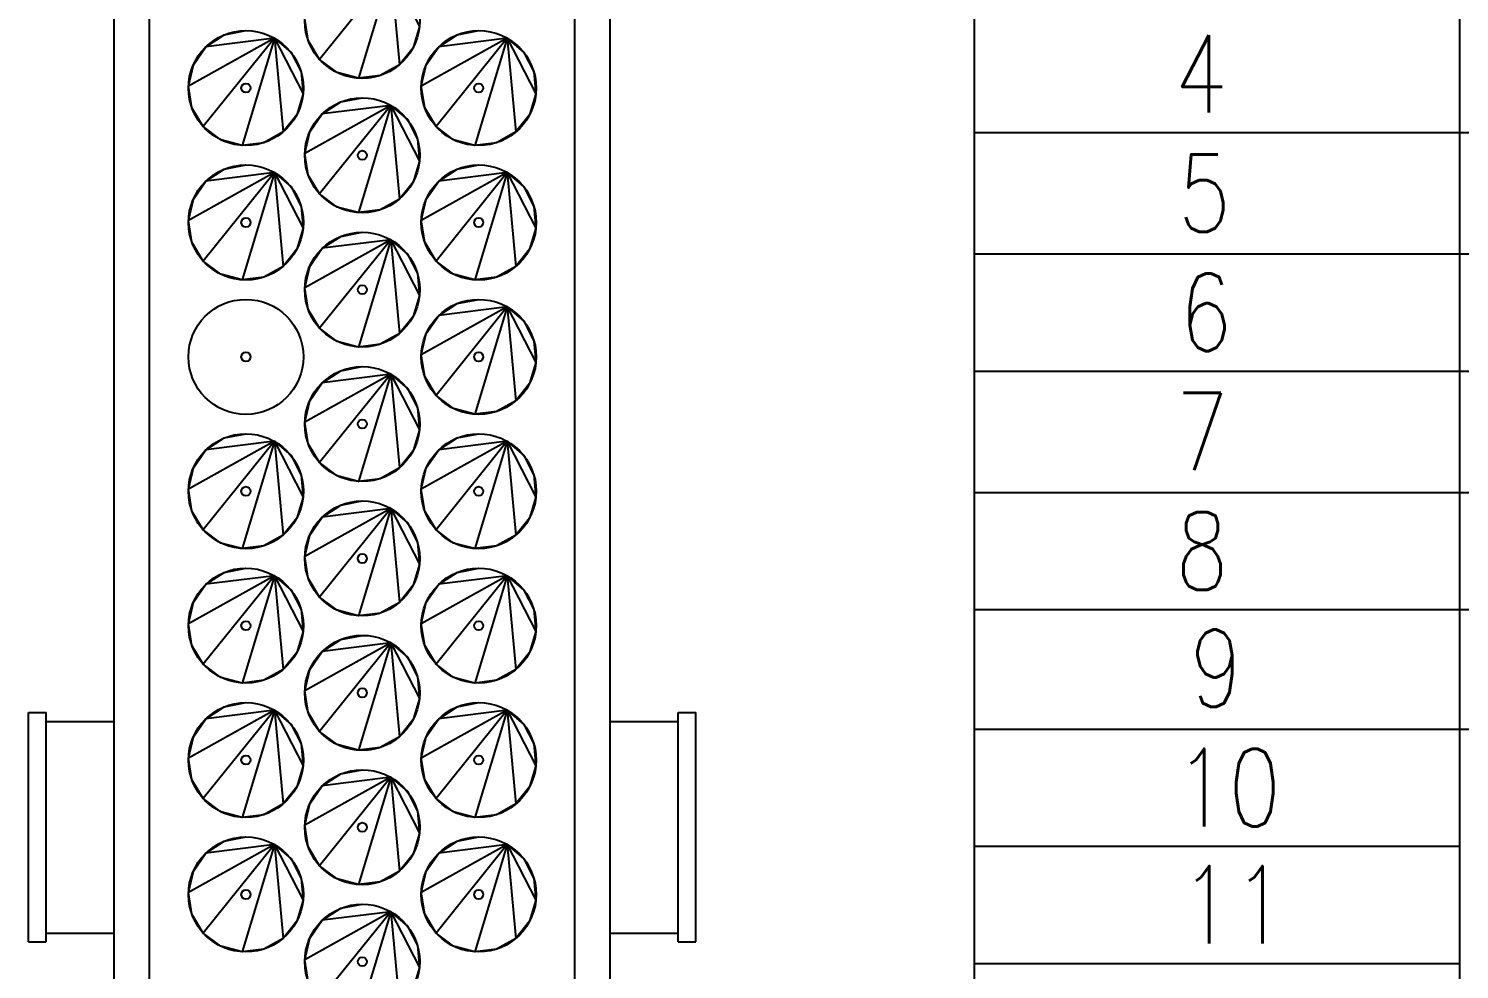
# Model space of a CAD drawing. Extents: x 260 to 819, y -886 to -454.
# Drawn here: x 466.03 to 513.69, y -690.74 to -659.4 of the extents above; entities that cross this region are included whole.
import ezdxf

# ---------------------------------------------------------------- set-up
doc = ezdxf.new("R2010")
doc.units = 0
doc.header["$LTSCALE"] = 150
doc.header["$MEASUREMENT"] = 0
doc.layers.get('0').update_dxf_attribs({"color": 6, "linetype": 'CONTINUOUS'})
doc.layers.add('현배선도', color=7, linetype='CONTINUOUS')
doc.styles.get("Standard").update_dxf_attribs({"font": 'romans.shx', "width": 0.8, "bigfont": 'whgtxt.shx'})

msp = doc.modelspace()

# ---------------------------------------------------------------- linework, layer by layer
at = {"color": 7, "linetype": 'Continuous'}
for p, q in [((468.885, -737.164), (468.885, -634.845)), ((470.06, -737.164), (470.06, -634.845)), ((484.23, -737.164), (484.23, -634.845)), ((485.405, -737.164), (485.405, -634.845)), ((466.03, -686.004), (466.03, -682.185)), ((466.03, -682.185), (466.617, -682.185)), ((466.617, -686.004), (466.617, -682.185)), ((466.617, -682.479), (468.885, -682.479)), ((485.405, -682.479), (487.673, -682.479)), ((487.673, -686.004), (487.673, -682.185)), ((487.673, -682.185), (488.261, -682.185)), ((488.261, -686.004), (488.261, -682.185)), ((466.03, -689.823), (466.03, -686.004)), ((466.617, -689.823), (466.617, -686.004)), ((487.673, -689.823), (487.673, -686.004)), ((488.261, -689.823), (488.261, -686.004)), ((466.617, -689.529), (468.885, -689.529)), ((485.405, -689.529), (487.673, -689.529)), ((466.03, -689.823), (466.617, -689.823)), ((487.673, -689.823), (488.261, -689.823))]:
    msp.add_line(p, q, dxfattribs=at)
for points in [[(478.094, -657.48), (475.724, -660.428), (475.346, -659.802), (475.231, -659.079)], [(478.094, -657.48), (477.017, -661.055), (476.31, -660.867), (475.724, -660.428)], [(478.094, -657.48), (478.381, -660.607), (477.742, -660.963), (477.017, -661.055)], [(478.094, -657.48), (479.051, -659.336), (478.839, -660.037), (478.381, -660.607)], [(474.217, -659.719), (471.936, -660.005), (472.549, -659.607), (473.268, -659.467)], [(481.972, -659.719), (479.691, -660.005), (480.305, -659.607), (481.023, -659.467)], [(474.217, -659.719), (471.847, -662.667), (471.469, -662.04), (471.353, -661.318)], [(474.217, -659.719), (471.353, -661.318), (471.517, -660.605), (471.936, -660.005)], [(474.217, -659.719), (473.139, -663.293), (472.432, -663.105), (471.847, -662.667)], [(474.217, -659.719), (474.504, -662.845), (473.865, -663.202), (473.139, -663.293)], [(474.217, -659.719), (474.771, -660.196), (475.106, -660.846), (475.173, -661.575)], [(474.217, -659.719), (475.173, -661.575), (474.962, -662.275), (474.504, -662.845)], [(481.972, -659.719), (479.602, -662.667), (479.224, -662.04), (479.108, -661.318)], [(481.972, -659.719), (479.108, -661.318), (479.272, -660.605), (479.691, -660.005)], [(481.972, -659.719), (480.894, -663.293), (480.187, -663.105), (479.602, -662.667)], [(481.972, -659.719), (482.259, -662.845), (481.62, -663.202), (480.894, -663.293)], [(481.972, -659.719), (482.526, -660.196), (482.861, -660.846), (482.928, -661.575)], [(481.972, -659.719), (482.928, -661.575), (482.717, -662.275), (482.259, -662.845)], [(478.094, -661.957), (475.724, -664.905), (475.346, -664.279), (475.231, -663.556)], [(478.094, -661.957), (475.231, -663.556), (475.395, -662.843), (475.814, -662.244)], [(478.094, -661.957), (477.017, -665.531), (476.31, -665.344), (475.724, -664.905)], [(478.094, -661.957), (475.814, -662.244), (476.427, -661.845), (477.145, -661.705)], [(478.094, -661.957), (478.381, -665.083), (477.742, -665.44), (477.017, -665.531)], [(478.094, -661.957), (478.649, -662.434), (478.984, -663.085), (479.051, -663.813)], [(478.094, -661.957), (479.051, -663.813), (478.839, -664.513), (478.381, -665.083)], [(474.217, -664.195), (471.847, -667.143), (471.469, -666.517), (471.353, -665.795)], [(474.217, -664.195), (471.353, -665.795), (471.517, -665.082), (471.936, -664.482)], [(474.217, -664.195), (473.139, -667.77), (472.432, -667.582), (471.847, -667.143)], [(474.217, -664.195), (471.936, -664.482), (472.549, -664.083), (473.268, -663.944)], [(474.217, -664.195), (474.504, -667.322), (473.865, -667.679), (473.139, -667.77)], [(474.217, -664.195), (474.771, -664.673), (475.106, -665.323), (475.173, -666.051)], [(474.217, -664.195), (475.173, -666.051), (474.962, -666.752), (474.504, -667.322)], [(481.972, -664.195), (479.602, -667.143), (479.224, -666.517), (479.108, -665.795)], [(481.972, -664.195), (479.108, -665.795), (479.272, -665.082), (479.691, -664.482)], [(481.972, -664.195), (480.894, -667.77), (480.187, -667.582), (479.602, -667.143)], [(481.972, -664.195), (479.691, -664.482), (480.305, -664.083), (481.023, -663.944)], [(481.972, -664.195), (482.259, -667.322), (481.62, -667.679), (480.894, -667.77)], [(481.972, -664.195), (482.526, -664.673), (482.861, -665.323), (482.928, -666.051)], [(481.972, -664.195), (482.928, -666.051), (482.717, -666.752), (482.259, -667.322)], [(478.094, -666.434), (475.814, -666.72), (476.427, -666.322), (477.145, -666.182)], [(478.094, -666.434), (475.724, -669.382), (475.346, -668.755), (475.231, -668.033)], [(478.094, -666.434), (475.231, -668.033), (475.395, -667.32), (475.814, -666.72)], [(478.094, -666.434), (477.017, -670.008), (476.31, -669.821), (475.724, -669.382)], [(478.094, -666.434), (478.381, -669.56), (477.742, -669.917), (477.017, -670.008)], [(478.094, -666.434), (478.649, -666.911), (478.984, -667.561), (479.051, -668.29)], [(478.094, -666.434), (479.051, -668.29), (478.839, -668.99), (478.381, -669.56)], [(481.972, -668.672), (479.602, -671.62), (479.224, -670.994), (479.108, -670.271)], [(481.972, -668.672), (479.108, -670.271), (479.272, -669.558), (479.691, -668.959)], [(481.972, -668.672), (480.894, -672.247), (480.187, -672.059), (479.602, -671.62)], [(481.972, -668.672), (479.691, -668.959), (480.305, -668.56), (481.023, -668.42)], [(481.972, -668.672), (482.259, -671.799), (481.62, -672.155), (480.894, -672.247)], [(481.972, -668.672), (482.526, -669.149), (482.861, -669.8), (482.928, -670.528)], [(481.972, -668.672), (482.928, -670.528), (482.717, -671.228), (482.259, -671.799)], [(478.094, -670.911), (475.724, -673.858), (475.346, -673.232), (475.231, -672.51)], [(478.094, -670.911), (475.231, -672.51), (475.395, -671.797), (475.814, -671.197)], [(478.094, -670.911), (477.017, -674.485), (476.31, -674.297), (475.724, -673.858)], [(478.094, -670.911), (475.814, -671.197), (476.427, -670.798), (477.145, -670.659)], [(478.094, -670.911), (478.381, -674.037), (477.742, -674.394), (477.017, -674.485)], [(478.094, -670.911), (478.649, -671.388), (478.984, -672.038), (479.051, -672.766)], [(478.094, -670.911), (479.051, -672.766), (478.839, -673.467), (478.381, -674.037)], [(474.217, -673.149), (471.936, -673.436), (472.549, -673.037), (473.268, -672.897)], [(481.972, -673.149), (479.691, -673.436), (480.305, -673.037), (481.023, -672.897)], [(474.217, -673.149), (471.847, -676.097), (471.469, -675.47), (471.353, -674.748)], [(474.217, -673.149), (471.353, -674.748), (471.517, -674.035), (471.936, -673.436)], [(474.217, -673.149), (473.139, -676.723), (472.432, -676.536), (471.847, -676.097)], [(474.217, -673.149), (474.504, -676.275), (473.865, -676.632), (473.139, -676.723)], [(474.217, -673.149), (474.771, -673.626), (475.106, -674.276), (475.173, -675.005)], [(474.217, -673.149), (475.173, -675.005), (474.962, -675.705), (474.504, -676.275)], [(481.972, -673.149), (479.602, -676.097), (479.224, -675.47), (479.108, -674.748)], [(481.972, -673.149), (479.108, -674.748), (479.272, -674.035), (479.691, -673.436)], [(481.972, -673.149), (480.894, -676.723), (480.187, -676.536), (479.602, -676.097)], [(481.972, -673.149), (482.259, -676.275), (481.62, -676.632), (480.894, -676.723)], [(481.972, -673.149), (482.526, -673.626), (482.861, -674.276), (482.928, -675.005)], [(481.972, -673.149), (482.928, -675.005), (482.717, -675.705), (482.259, -676.275)], [(478.094, -675.387), (475.814, -675.674), (476.427, -675.275), (477.145, -675.135)], [(478.094, -675.387), (475.724, -678.335), (475.346, -677.709), (475.231, -676.986)], [(478.094, -675.387), (475.231, -676.986), (475.395, -676.273), (475.814, -675.674)], [(478.094, -675.387), (477.017, -678.962), (476.31, -678.774), (475.724, -678.335)], [(478.094, -675.387), (478.381, -678.514), (477.742, -678.87), (477.017, -678.962)], [(478.094, -675.387), (478.649, -675.864), (478.984, -676.515), (479.051, -677.243)], [(478.094, -675.387), (479.051, -677.243), (478.839, -677.944), (478.381, -678.514)], [(474.217, -677.626), (471.847, -680.574), (471.469, -679.947), (471.353, -679.225)], [(474.217, -677.626), (471.353, -679.225), (471.517, -678.512), (471.936, -677.912)], [(474.217, -677.626), (473.139, -681.2), (472.432, -681.012), (471.847, -680.574)], [(474.217, -677.626), (471.936, -677.912), (472.549, -677.514), (473.268, -677.374)], [(474.217, -677.626), (474.504, -680.752), (473.865, -681.109), (473.139, -681.2)], [(474.217, -677.626), (474.771, -678.103), (475.106, -678.753), (475.173, -679.482)], [(474.217, -677.626), (475.173, -679.482), (474.962, -680.182), (474.504, -680.752)], [(481.972, -677.626), (479.602, -680.574), (479.224, -679.947), (479.108, -679.225)], [(481.972, -677.626), (479.108, -679.225), (479.272, -678.512), (479.691, -677.912)], [(481.972, -677.626), (480.894, -681.2), (480.187, -681.012), (479.602, -680.574)], [(481.972, -677.626), (479.691, -677.912), (480.305, -677.514), (481.023, -677.374)], [(481.972, -677.626), (482.259, -680.752), (481.62, -681.109), (480.894, -681.2)], [(481.972, -677.626), (482.526, -678.103), (482.861, -678.753), (482.928, -679.482)], [(481.972, -677.626), (482.928, -679.482), (482.717, -680.182), (482.259, -680.752)], [(478.094, -679.864), (475.814, -680.151), (476.427, -679.752), (477.145, -679.612)], [(478.094, -679.864), (475.724, -682.812), (475.346, -682.186), (475.231, -681.463)], [(478.094, -679.864), (475.231, -681.463), (475.395, -680.75), (475.814, -680.151)], [(478.094, -679.864), (477.017, -683.438), (476.31, -683.251), (475.724, -682.812)], [(478.094, -679.864), (478.381, -682.99), (477.742, -683.347), (477.017, -683.438)], [(478.094, -679.864), (478.649, -680.341), (478.984, -680.992), (479.051, -681.72)], [(478.094, -679.864), (479.051, -681.72), (478.839, -682.42), (478.381, -682.99)], [(474.217, -682.102), (471.936, -682.389), (472.549, -681.99), (473.268, -681.851)], [(481.972, -682.102), (479.691, -682.389), (480.305, -681.99), (481.023, -681.851)], [(474.217, -682.102), (471.847, -685.05), (471.469, -684.424), (471.353, -683.702)], [(474.217, -682.102), (471.353, -683.702), (471.517, -682.989), (471.936, -682.389)], [(474.217, -682.102), (473.139, -685.677), (472.432, -685.489), (471.847, -685.05)], [(474.217, -682.102), (474.504, -685.229), (473.865, -685.586), (473.139, -685.677)], [(474.217, -682.102), (474.771, -682.58), (475.106, -683.23), (475.173, -683.958)], [(474.217, -682.102), (475.173, -683.958), (474.962, -684.659), (474.504, -685.229)], [(481.972, -682.102), (479.602, -685.05), (479.224, -684.424), (479.108, -683.702)], [(481.972, -682.102), (479.108, -683.702), (479.272, -682.989), (479.691, -682.389)], [(481.972, -682.102), (480.894, -685.677), (480.187, -685.489), (479.602, -685.05)], [(481.972, -682.102), (482.259, -685.229), (481.62, -685.586), (480.894, -685.677)], [(481.972, -682.102), (482.526, -682.58), (482.861, -683.23), (482.928, -683.958)], [(481.972, -682.102), (482.928, -683.958), (482.717, -684.659), (482.259, -685.229)], [(478.094, -684.341), (475.724, -687.289), (475.346, -686.662), (475.231, -685.94)], [(478.094, -684.341), (475.231, -685.94), (475.395, -685.227), (475.814, -684.627)], [(478.094, -684.341), (477.017, -687.915), (476.31, -687.728), (475.724, -687.289)], [(478.094, -684.341), (475.814, -684.627), (476.427, -684.229), (477.145, -684.089)], [(478.094, -684.341), (478.381, -687.467), (477.742, -687.824), (477.017, -687.915)], [(478.094, -684.341), (478.649, -684.818), (478.984, -685.468), (479.051, -686.197)], [(478.094, -684.341), (479.051, -686.197), (478.839, -686.897), (478.381, -687.467)], [(474.217, -686.579), (471.936, -686.866), (472.549, -686.467), (473.268, -686.327)], [(481.972, -686.579), (479.691, -686.866), (480.305, -686.467), (481.023, -686.327)], [(474.217, -686.579), (471.847, -689.527), (471.469, -688.901), (471.353, -688.178)], [(474.217, -686.579), (471.353, -688.178), (471.517, -687.465), (471.936, -686.866)], [(474.217, -686.579), (473.139, -690.154), (472.432, -689.966), (471.847, -689.527)], [(474.217, -686.579), (474.504, -689.706), (473.865, -690.062), (473.139, -690.154)], [(474.217, -686.579), (474.771, -687.056), (475.106, -687.707), (475.173, -688.435)], [(474.217, -686.579), (475.173, -688.435), (474.962, -689.135), (474.504, -689.706)], [(481.972, -686.579), (479.602, -689.527), (479.224, -688.901), (479.108, -688.178)], [(481.972, -686.579), (479.108, -688.178), (479.272, -687.465), (479.691, -686.866)], [(481.972, -686.579), (480.894, -690.154), (480.187, -689.966), (479.602, -689.527)], [(481.972, -686.579), (482.259, -689.706), (481.62, -690.062), (480.894, -690.154)], [(481.972, -686.579), (482.526, -687.056), (482.861, -687.707), (482.928, -688.435)], [(481.972, -686.579), (482.928, -688.435), (482.717, -689.135), (482.259, -689.706)], [(478.094, -688.818), (475.814, -689.104), (476.427, -688.705), (477.145, -688.566)], [(478.094, -688.818), (475.724, -691.765), (475.346, -691.139), (475.231, -690.417)], [(478.094, -688.818), (475.231, -690.417), (475.395, -689.704), (475.814, -689.104)], [(478.094, -688.818), (477.017, -692.392), (476.31, -692.204), (475.724, -691.765)], [(478.094, -688.818), (478.381, -691.944), (477.742, -692.301), (477.017, -692.392)], [(478.094, -688.818), (478.649, -689.295), (478.984, -689.945), (479.051, -690.673)], [(478.094, -688.818), (479.051, -690.673), (478.839, -691.374), (478.381, -691.944)]]:
    msp.add_lwpolyline(points, dxfattribs=at)
for centre, radius in [((477.145, -659.144), 1.915), ((473.268, -661.382), 1.915), ((481.023, -661.382), 1.915), ((473.268, -661.382), 0.153), ((481.023, -661.382), 0.153), ((477.145, -663.62), 1.915), ((477.145, -663.62), 0.153), ((473.268, -665.859), 1.915), ((481.023, -665.859), 1.915), ((473.268, -665.859), 0.153), ((481.023, -665.859), 0.153), ((477.145, -668.097), 1.915), ((477.145, -668.097), 0.153), ((473.268, -670.336), 1.915), ((481.023, -670.336), 1.915), ((473.268, -670.336), 0.153), ((481.023, -670.336), 0.153), ((477.145, -672.574), 1.915), ((477.145, -672.574), 0.153), ((473.268, -674.812), 1.915), ((481.023, -674.812), 1.915), ((473.268, -674.812), 0.153), ((481.023, -674.812), 0.153), ((477.145, -677.051), 1.915), ((477.145, -677.051), 0.153), ((473.268, -679.289), 1.915), ((481.023, -679.289), 1.915), ((473.268, -679.289), 0.153), ((481.023, -679.289), 0.153), ((477.145, -681.527), 1.915), ((477.145, -681.527), 0.153), ((473.268, -683.766), 1.915), ((481.023, -683.766), 1.915), ((473.268, -683.766), 0.153), ((481.023, -683.766), 0.153), ((477.145, -686.004), 1.915), ((477.145, -686.004), 0.153), ((473.268, -688.243), 1.915), ((481.023, -688.243), 1.915), ((473.268, -688.243), 0.153), ((481.023, -688.243), 0.153), ((477.145, -690.481), 1.915), ((477.145, -690.481), 0.153)]:
    msp.add_circle(centre, radius, dxfattribs=at)
at = {"layer": '현배선도', "color": 0}
for p, q in [((513.692, -641.971), (513.692, -758.775)), ((513.692, -641.971), (513.692, -766.858)), ((497.529, -658.957), (497.529, -662.862)), ((513.692, -658.957), (513.692, -662.862)), ((497.529, -662.862), (513.692, -662.862)), ((497.529, -662.862), (497.529, -666.904)), ((513.692, -662.862), (513.692, -666.904)), ((513.692, -662.862), (554.867, -662.862)), ((497.529, -666.904), (513.692, -666.904)), ((497.529, -666.904), (497.529, -670.808)), ((513.692, -666.904), (513.692, -670.808)), ((513.692, -666.904), (554.867, -666.904)), ((497.529, -670.808), (513.692, -670.808)), ((497.529, -670.808), (497.529, -674.85)), ((513.692, -670.808), (513.692, -674.85)), ((513.692, -670.808), (554.867, -670.808)), ((513.692, -673.882), (513.692, -766.858)), ((497.529, -674.85), (513.692, -674.85)), ((497.529, -674.85), (497.529, -678.755)), ((513.692, -674.85), (513.692, -678.755)), ((513.692, -674.85), (554.867, -674.85)), ((497.529, -678.755), (513.692, -678.755)), ((497.529, -678.755), (497.529, -682.733)), ((513.692, -678.755), (513.692, -682.733)), ((513.692, -678.755), (554.867, -678.755)), ((497.529, -682.733), (513.692, -682.733)), ((497.529, -682.733), (497.529, -686.638)), ((513.692, -682.733), (513.692, -686.638)), ((513.692, -682.733), (554.867, -682.733)), ((497.529, -686.638), (513.692, -686.638)), ((497.529, -686.638), (497.529, -690.543)), ((513.692, -686.638), (513.692, -690.543)), ((497.529, -690.543), (513.692, -690.543)), ((497.529, -690.543), (497.529, -694.448)), ((513.692, -690.543), (513.692, -694.448))]:
    msp.add_line(p, q, dxfattribs=at)

# ---------------------------------------------------------------- texts
at = {"layer": '현배선도', "color": 0, "width": 0.8}
for s, height, p in [('4', 2.583, (504.196, -662.199)), ('5', 2.583, (504.317, -666.173)), ('6', 2.583, (504.358, -670.146)), ('7', 2.583, (504.239, -674.114)), ('8', 2.583, (504.234, -678.092)), ('9', 2.583, (504.705, -681.997)), ('10', 2.5833, (504.216, -685.975)), ('11', 2.5833, (504.387, -689.88))]:
    msp.add_text(s, height=height, dxfattribs=at).set_placement(p)

doc.saveas('drawing.dxf')
